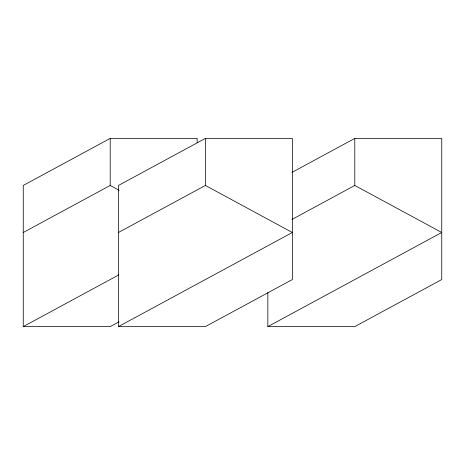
<?xml version="1.0" encoding="UTF-8"?>
<svg xmlns="http://www.w3.org/2000/svg" width="465" height="465" viewBox="0 0 465 465"><rect width="100%" height="100%" fill="white"/><g stroke="black" fill="none" stroke-linecap="round" stroke-linejoin="round"><path stroke-width="0.7" d="M197.16 142.749L197.16 138.407L110.205 138.407L23.25 185.454L23.25 326.593L110.205 326.593L119.092 321.786M23.25 232.5L110.205 185.454L119.092 190.261M205.396 138.407L118.441 185.454L118.441 326.593L205.396 326.593L292.346 279.546L292.346 138.407L205.396 138.407L205.396 185.454L292.346 232.5L118.441 326.593M118.441 232.5L205.396 185.454M291.962 172.405L354.795 138.407L441.75 138.407L441.75 279.546L354.795 326.593L267.84 326.593L267.84 292.578M23.25 326.593L118.808 274.896M291.962 219.451L354.795 185.454L441.75 232.5L267.84 326.593M354.795 138.407L354.795 185.454M110.205 138.407L110.205 185.454"/></g></svg>
